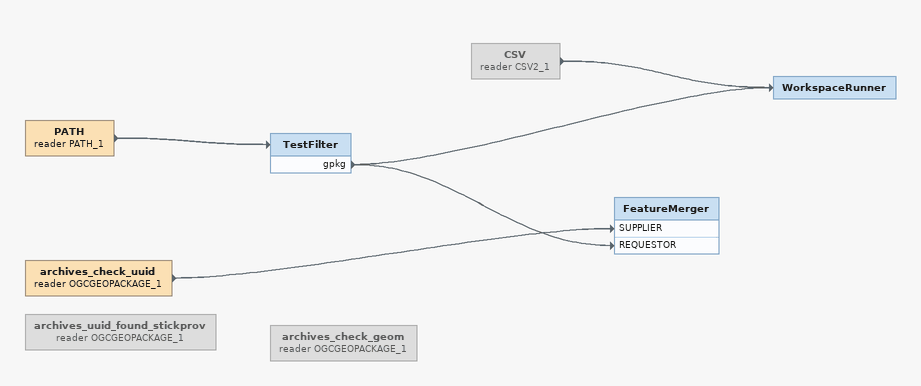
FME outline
PATH (reader PATH_1)
    -> TestFilter
TestFilter
    gpkg -> WorkspaceRunner
    gpkg -> FeatureMerger [REQUESTOR]
archives_check_uuid (reader OGCGEOPACKAGE_1)
    -> FeatureMerger [SUPPLIER]
FeatureMerger
archives_uuid_found_stickprov (reader OGCGEOPACKAGE_1) [off]
archives_check_geom (reader OGCGEOPACKAGE_1) [off]
CSV (reader CSV2_1) [off]
    -> WorkspaceRunner
WorkspaceRunner
